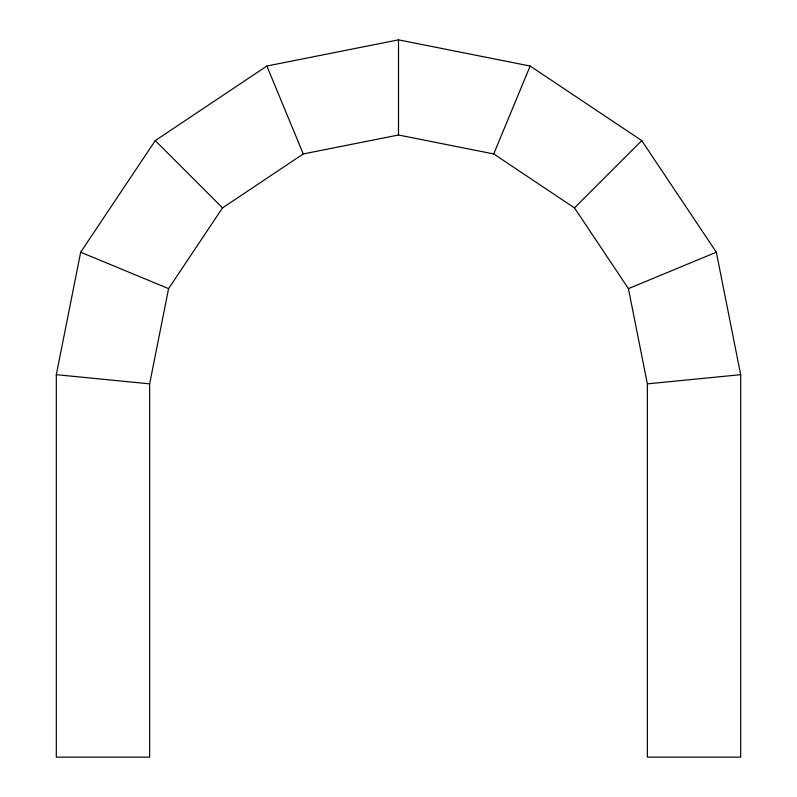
<?xml version="1.0" encoding="UTF-8"?>
<svg xmlns="http://www.w3.org/2000/svg" width="797" height="797" viewBox="0 0 797 797"><rect width="100%" height="100%" fill="white"/><g stroke="black" fill="none" stroke-linecap="round" stroke-linejoin="round"><path stroke-width="1.2" d="M56.318 374.67L80.676 252.211L155.246 140.611L266.856 66.031L398.5 39.85L530.144 66.031L641.754 140.611L716.324 252.211L740.682 374.67L740.682 757.15L647.363 757.15L647.363 383.865L628.415 288.624L574.468 207.887L493.732 153.941L398.5 135.002L303.268 153.941L222.532 207.887L168.585 288.624L149.637 383.865L149.637 757.15L56.318 757.15L56.318 374.67L149.637 383.865M493.732 153.941L530.144 66.031M574.468 207.887L641.754 140.611M628.415 288.624L716.324 252.211M647.363 383.865L740.682 374.67M80.676 252.211L168.585 288.624M155.246 140.611L222.532 207.887M266.856 66.031L303.268 153.941M398.5 39.85L398.5 135.002"/></g></svg>
